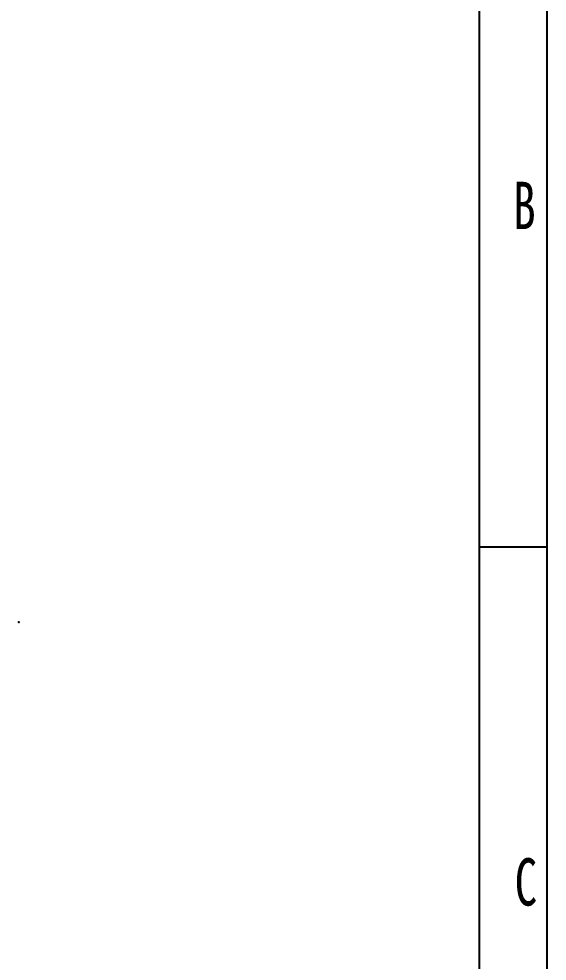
# Model space of a CAD drawing. Header units: millimetres. Extents: x 0 to 316, y 0 to 210.
# Drawn here: x 257.9 to 297, y 74.4 to 144 of the extents above; entities that cross this region are included whole.
import ezdxf

# ---------------------------------------------------------------- set-up
doc = ezdxf.new("R2010")
doc.units = ezdxf.units.MM
doc.header["$PDSIZE"] = -1
doc.layers.add('图框', color=7, linetype='Continuous')
doc.styles.add('SLDTEXTSTYLE3', font='TXT', dxfattribs={"width": 0.7})

msp = doc.modelspace()

# ---------------------------------------------------------------- linework, layer by layer
at = {"color": 7, "linetype": 'Continuous'}
for q in [(257.944, 99.5082), (257.9654, 99.4465)]:
    msp.add_line((257.944, 99.4589), q, dxfattribs=at)
msp.add_point((257.944, 99.4589), dxfattribs=at)
at = {"layer": '图框'}
msp.add_line((297, 0), (297, 210), dxfattribs=at)
at = {"layer": '图框', "linetype": 'Continuous', "lineweight": 25}
msp.add_line((292, 5), (292, 205), dxfattribs=at)
at = {"layer": '图框', "lineweight": 25}
msp.add_line((297, 105), (292, 105), dxfattribs=at)

# ---------------------------------------------------------------- texts
at = {"layer": '图框', "char_height": 3.5, "attachment_point": 2, "style": 'SLDTEXTSTYLE3'}
for s, insert in [('B', (295.3203, 131.9995)), ('C', (295.4273, 81.9995))]:
    msp.add_mtext(s, dxfattribs=dict(at, insert=insert))

doc.saveas('drawing.dxf')
